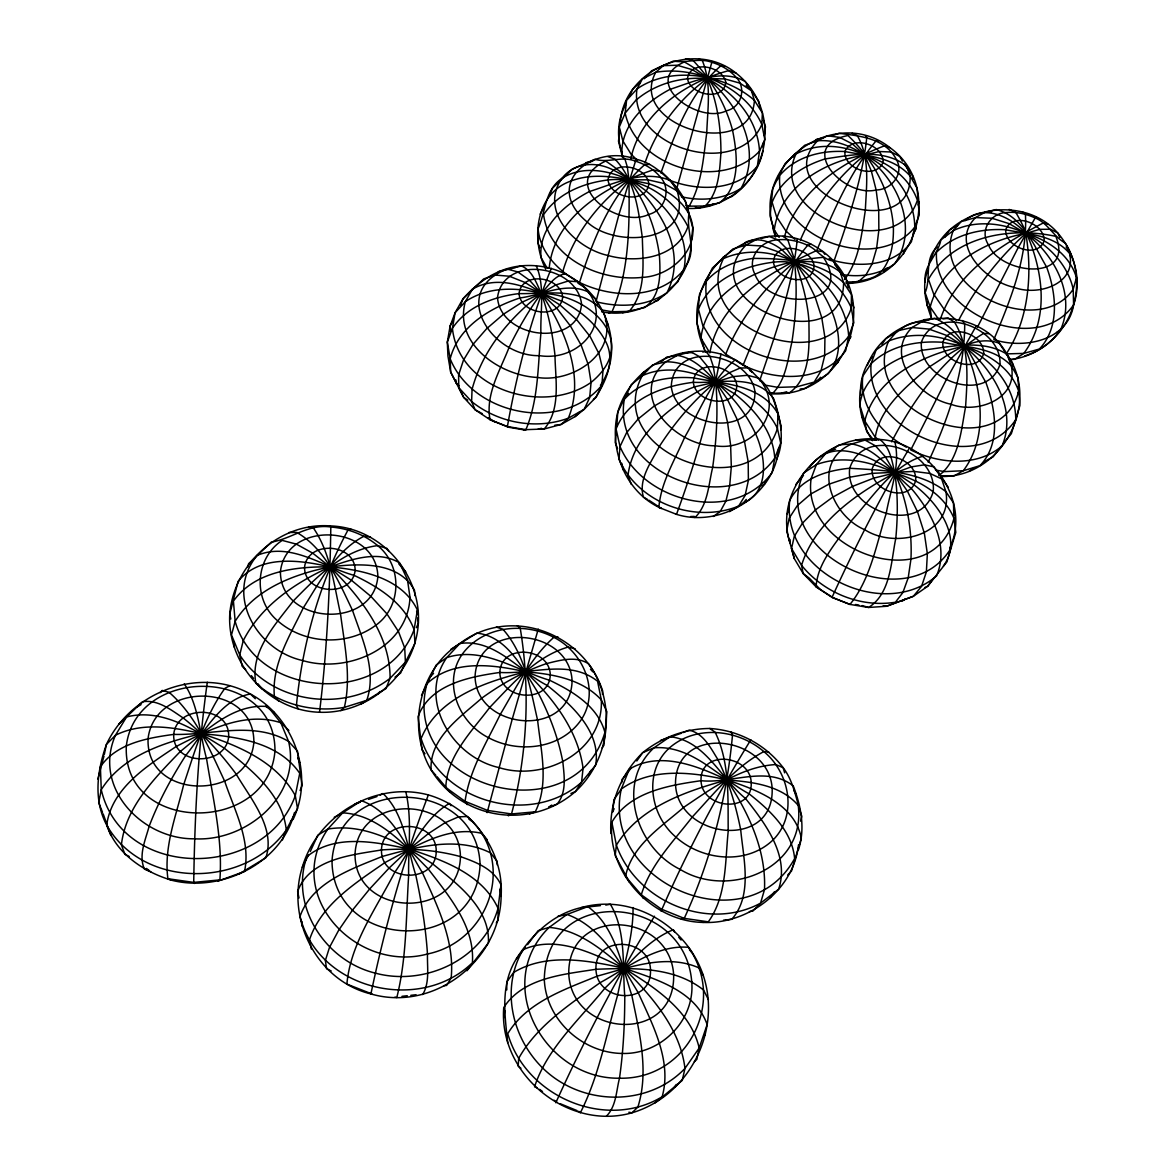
<?xml version="1.0" encoding="UTF-8"?>
<svg xmlns="http://www.w3.org/2000/svg" width="1175" height="1175" viewBox="0 0 1175 1175"><rect width="100%" height="100%" fill="white"/><g stroke="black" fill="none" stroke-linecap="round" stroke-linejoin="round"><path stroke-width="1.5" d="M507.718 1042.636C504.707 1014.304 500.271 984.444 516.471 958.638C531.688 934.903 552.588 914.135 580.964 907.658C632.223 893.118 686.464 925.797 703.179 975.162C722.052 1031.268 688.814 1096.069 631.9 1112.842C567.569 1131.084 498.42 1074.185 503.737 1007.592C522.948 977.541 563.838 974.398 595.96 969.272C632.135 967.921 673.613 966.291 703.531 990.011L708.452 999.705M706.072 352.338C667.797 279.474 756.127 201.909 823.102 251.685C884.848 297.642 846.264 400.455 769.493 393.596M798.383 850.024C805.433 828.816 801.115 806.197 793.228 785.869C766.482 765.204 731.305 783.887 701.02 780.699C668.972 785.341 629.653 791.744 611.852 822.206C607.064 872.834 652.052 921.42 702.723 922.404C747.711 924.666 793.624 890.488 798.515 844.854M790.055 539.501L789.953 542.879C772.724 489.314 824.953 431.842 879.752 439.479C930.013 442.167 971.828 501.475 949.767 548.108M778.628 448.409C774.868 495.556 720.084 528.721 675.625 514.062L676.506 514.342C695.541 462.407 711.169 408.562 720.936 354.13C677.667 341.852 630.138 369.053 617.786 412.131C608.635 449.364 625.276 492.457 661.378 508.467L648.908 500.197M773.238 225.776L773.106 229.169L775.441 236.895M846.059 283.425C914.87 283.674 945.86 188.015 890.136 147.786C834.323 103.518 748.372 166.292 775.03 232.033M763.03 150.87C755.907 185.018 721.876 210.678 686.89 208.342M763.177 147.565L763.427 142.616M549.195 268.238C554.027 216.068 608.209 184.828 653.08 169.92L661.319 171.682C673.745 182.947 686.097 196.181 688.858 213.365M705 1035.293L705.191 1031.65M620.327 122.038C624.366 68.943 694.572 39.436 736.064 73.144C777.042 105.251 773.444 167.041 731.702 196.607L724.887 198.898M616.831 426.114L617.786 412.131L631.195 384.768L642.211 375.765L652.668 364.926L665.843 361.797L677.329 355.379L690.944 351.868L699.345 356.583L707.82 366.835L715.751 382.022L727.604 399.735L737.43 419.989L744.465 441.257L748.196 461.907L748.387 480.428L745.097 495.498L738.634 506.102C694.792 523.874 638.157 503.091 618.961 459.19L620.018 446.5L616.082 429.022C627.876 398.149 663.155 386.076 693.338 382.301C720.055 383.667 755.319 372.93 773.708 398.766C780.376 418.197 785.37 440.537 776.381 459.88M623.631 157.421L621.854 154.542C620.811 124.8 645.604 102.137 669.97 89.359C693.235 81.868 721.758 68.165 745.141 81.457L758.712 101.212L760.24 108.364M593.375 399.441L595.96 397.297C606.065 380.245 615.876 360.123 605.331 340.823C595.798 323.11 579.745 310.406 562.135 301.285C533.993 291.077 501.872 272.233 472.438 289.123L465.344 301.667L455.107 312.697L452.419 328.295L447.322 342.072L450.187 358.801L450.686 372.123L463.714 397.429L475.155 409.796L490.063 419.739L508.364 427.201L523.286 429.756L544.187 428.992L561.004 424.498L575.133 416.596L584.195 409.311L595.96 397.297L601.923 385.209L602.995 370.345L598.986 353.704L590.07 336.447L576.808 319.835L560.152 305.118L525.063 282.47L509.318 276.228L495.218 275.053L483.703 278.901L463.023 298.758L455.107 312.697L450.128 325.974L447.322 342.072L447.939 356.025L450.686 372.123L456.532 383.579L459.19 385.797M691.179 243.607C689.563 286.95 643.738 320.452 601.673 311.772M545.714 269.178C530.865 239.553 535.242 193.655 570.58 181.17C596.166 171.227 623.147 178.688 648.864 183.711C665.123 189.116 680.531 198.546 688.932 213.953C685.892 232.004 698.097 251.377 684.482 267.606M602.408 694.366L602.702 691.062C583.652 632.576 510.038 605.345 459.88 643.489C418.682 669.118 406.653 728.647 431.107 769.889C461.643 820.179 530.909 830.373 575.353 791.612C610.574 759.212 616.875 702.562 588.616 663.831C575.823 655.562 560.137 660.262 546.522 663.596C523.227 671.498 501.769 683.747 481.867 698.082C460.615 716.853 429.228 738.135 431.107 769.889L435.91 775.382M610.883 833.516C609.179 802.922 620.988 774.075 642.652 752.705C661.51 737.459 685.436 728.573 709.744 728.485C738.517 730.204 765.718 744.686 783.138 767.672C794.08 782.021 796.033 799.822 801.849 816.346L800.601 821.178M630.652 159.242C640.419 112.932 685.686 82.088 728.941 70.588L736.064 73.144M616.273 431.533L615.186 442.373L617.551 448.659M691.502 240.023L692.78 227.73L685.407 201.028L677.064 190.835L670.705 180.7C644.443 169.112 614.804 183.462 589.395 191.554C564.911 204.318 538.4 226.981 540.985 257.34L547.242 268.341M661.114 911.139C686.729 852.286 717.191 794.447 750.854 739.751M621.722 782.638L622.074 779.392L631.239 768.039M619.724 130.381L618.505 141.25L621.854 154.542M503.884 1017.668L504.707 1010.647M501.137 895.938C500.374 960.416 433.795 1012.292 370.903 993.933C316.942 980.817 285.922 919.144 302.283 867.297C317.382 815.083 375.471 780.743 428.361 794.932C471.616 807.357 504.075 850.553 501.137 895.938L500.051 889.078M705.382 283.851L705.778 280.59L708.187 278.137M764.235 135.668L765.468 126.841L763.412 120.291M538.649 237.512L537.9 242.755L539.795 247.778M777.674 179.628L778.188 176.368M487.111 812.659L512.168 719.408L538.268 629.11M780.699 429.991L781.287 426.672C776.469 409.341 773.37 390.027 758.433 378.086L747.535 375.295L732.98 376.617L715.751 382.022L694.513 386.854L673.466 395.064L654.225 406.036L638.201 418.932L626.554 432.752L620.018 446.5C643.503 502.665 733.934 524.946 772.195 472.482L774.751 458.177L780.699 443.063L777.409 428.434L777.953 413.688C760.768 384.137 723.315 383.99 693.661 377.88C669.074 376.103 641.477 380.039 624.292 399.441C611.323 475.097 731.673 519.218 774.751 458.177C773.135 431.577 754.996 409.781 734.889 393.919C712.77 381.522 692.809 361.562 665.843 361.797C626.172 395.623 675.801 446.294 715.311 445.795C753.439 452.008 787.265 410.237 758.433 378.086M294.514 812.483C281.486 863.463 221.179 892.853 171.594 880.237C143.717 871.835 116.428 853.77 106.69 825.114C93.207 799.734 97.217 770.492 106.411 744.465C130.645 692.339 198.781 665.476 250.407 693.999C293.868 717.293 314.548 774.281 293.177 819.269L290.577 821.296M104.325 754.409L106.411 744.465L115.458 735.256L126.547 716.97L142.513 701.725C158.023 699.36 171.124 710.008 183.271 718.028C203.481 734.169 220.856 753.469 236.248 774.207C250.334 798.442 275.993 828.008 265.829 857.779L239.45 873.789M784.357 237.027C797.487 191.07 842.078 162.018 884.349 145.876L890.136 147.786M867.282 365.41C888.491 309.26 977.292 300.668 1006.96 354.233C1041.902 403.936 1001.247 477.975 940.778 476.492M794.271 558.536L786.692 530.924L789.159 518.204L797.34 505.588L810.794 493.999L828.639 484.291L849.643 477.226L872.261 473.349L914.018 471.41L929.983 473.452L941.63 478.886L945.919 491.693L953.468 502.856L953.953 518.322L955.804 532.378L946.844 561.988L927.721 586.237L913.328 596.298L886.464 606.285L868.56 607.46L849.966 604.42L832.032 597.355L816.052 586.81L803.171 573.532L794.271 558.536L791.539 548.475L794.256 536.476L802.349 523.316L815.391 509.935L832.487 497.319L852.448 486.435L873.759 478.122L894.807 472.982L911.11 466.916L924.387 464.845L933.743 466.813L948.225 487.258M918.174 205.082L918.982 201.659M596.445 300.022L618.887 214.702L636.101 159.213C653.77 163.193 665.74 176.221 677.667 188.69M930.762 260.101C945.596 207.843 1022.103 192.113 1057.794 233.017C1074.464 252.419 1082.19 280.384 1073.598 304.898C1067.855 341.22 1023.675 349.239 993.83 339.634C1010.324 300.168 1027.817 257.633 1025.408 214.232L1022.588 211.97M97.804 779.069L103.987 756.068M319.512 712.256C327.105 650.935 329.852 588.807 330.821 527.017L330.248 525.915C279.577 522.067 233.737 564.176 229.757 614.099C226.907 664.404 269.016 710.816 319.512 712.256C369.435 714.238 415.553 672.981 418.373 623.029C421.149 573.532 380.215 527.355 330.248 525.915M247.69 567.084L248.615 563.692L271.293 542.13C291.562 538.855 308.819 523.551 330.821 527.017C347.932 528.412 364.456 534.522 377.674 545.611C402.526 565.733 402.012 606.594 375.75 625.291C346.992 646.588 304.222 644.297 277.506 620.679C252.625 599.735 254.916 558.228 282.206 540.397L296.32 544.113L312.668 553.117L330.087 566.879L351.442 580.274L370.859 596.342L386.913 613.864L398.457 631.504L404.714 647.983L405.404 662.157L400.602 673.084L395.006 677.123M676.727 188.617L712.035 61.511M579.51 282.455C558.918 271.543 540.089 252.963 538.077 228.611C545.89 211.382 544.613 190.027 562.149 178.174C574.34 162.253 596.503 161.239 613.291 170.037C649.893 189.263 692.883 223.059 683.923 269.633C658.852 300.139 612.337 298.391 579.51 282.455C592.949 239.979 610.574 194.727 644.664 164.706L649.525 164.368M809.648 467.239C837.408 428.816 886.023 467.195 914.238 485.055C937.518 502.386 963.764 537.856 943.393 566.042M207.299 682.249C198.046 748.357 194.771 815.612 193.713 882.396L194.433 883.482M660.893 172.975C674.538 134.802 689.549 92.825 720.892 65.741L724.784 66.358M562.737 271.704C573.415 234.765 598.383 202.717 628.963 179.907L647.851 179.804L664.257 183.564L677.064 190.835C693.955 243.284 614.657 248.395 587.265 222.075C541.234 184.167 592.758 143.335 636.101 159.213M1017.947 393.272L1019.019 390.027L1017.858 386.898M940.338 319.262C956.098 272.218 1001.79 244.488 1043.356 222.927L1047.733 224.146M1060.482 330.058C1076.271 294.837 1054.269 254.902 1025.848 233.399C1011.513 217.155 983.813 203.481 965.145 220.577M644.943 163.075C656.135 129.412 678.636 99.464 707.232 78.578L724.769 78.916L739.839 83.102L751.398 90.725L754.409 100.374L762.399 112.976L761.826 124.447L764.852 139.605L759.505 151.193L757.361 166.16C735.932 191.701 696.834 191.407 668.149 179.628M927.574 271.072C921.523 286.113 925.973 303.488 931.467 318.117L930.203 307.057L925.136 292.663C931.481 277.814 923.697 258.823 937.239 246.956M829.095 258.691L834.162 260.644C847.836 220.503 862.274 179.716 866.797 137.387L865.549 135.889M861.76 384.636C856.355 403.201 861.951 424.792 872.511 440.684M460.644 305.177L463.023 298.758C478.387 281.486 497.613 268.238 521.201 265.858C541.249 263.949 561.782 269.486 577.821 281.75C609.238 303.84 623.132 353.073 600.425 385.253M903.546 253.815L904.662 250.774M555.804 1102.752C584.871 1038.773 617.683 976.058 654.49 916.206M787.25 513.886L789.189 508.775M839.875 357.464L837.937 362.517L834.984 364.632M891.605 441.8C913.386 399.985 942.644 358.111 983.592 333.406L988.807 333.627M824.791 254.343L823.102 251.685L816.346 250.686C771.843 270.852 719.203 300.33 709.847 352.882L700.946 338.165C707.673 282.602 775.618 261.07 823.411 257.34C856.487 307.468 768.803 312.212 754.835 274.039C746.331 257.854 761.092 240.361 777.85 239.817C788.102 238.877 798.339 240.978 807.651 245.311C817.051 249.453 822.427 259.264 833.031 261.012L840.022 271.557L843.591 282.617L851.434 294.646L851.317 307.909L853.843 322.655L848.688 336.182L845.677 350.664C822.838 383.168 775.412 381.214 743.114 365.19C760.078 323.228 778.643 280.428 807.651 245.311L810.926 244.165M300.11 790.525L302.048 785.502L297.495 751.104L288.595 741.44L280.796 722.742L267.768 706.586C233.179 703.12 205.228 731.438 180.304 751.515C155.041 777.791 125.637 806.843 121.407 844.854L124.903 854.313L129.206 856.472M759.667 380.773C775.25 334.669 792.538 287.302 797.282 238.922M282.411 839.949L286.274 830.02L297.51 808.473L295.307 795.651L299.743 773.326C278.387 741.954 236.219 736.681 201.277 733.655C173.386 727.222 142.175 721.803 115.458 735.256C92.399 787.691 142.263 839.523 194.551 838.803C246.045 841.814 301.549 795.989 288.595 741.44C253.257 720.672 211.853 735.462 173.709 734.39C147.33 738.047 116.589 743.246 100.389 766.805L101.27 789.717L98.685 802.643L102.519 812.277M765.968 480.604L764.661 483.953L761.679 485.936M816.889 250.128C833.148 212.22 849.422 172.784 876.051 140.897L878.503 140.809M549.9 194.683L552.514 188.176L572.328 169.083L594.947 159.286C608.224 163.266 621.737 155.761 635.073 161.019C644.473 163.927 653.241 168.892 659.762 176.353C671.85 188.778 665.447 210.163 648.791 214.438C617.345 229.639 557.185 183.388 605.727 161.078C645.78 187.692 692.574 242.241 666.974 292.722C646.235 306.734 619.695 307.762 596.048 301.696M614.099 808.708L612.792 811.969L613.849 799.778L621.296 789.057L629.271 769.243C659.821 750.649 697.627 765.982 726.914 779.936C756.392 789.659 794.55 803.862 801.335 838.127L791.495 871.057L787.705 874.964M588.895 775.162L590.893 770.389M743.114 365.19L725.768 354.13C740.03 318.146 764.837 286.671 794.491 262.054C813.364 260.16 837.276 262.289 847.058 281.163L848.218 287.89M629.888 95.689L632.679 89.124L640.39 82.338M416.391 627.7L418.373 623.029L417.624 617.962M800.425 239.95C814.451 207.05 836.923 177.601 864.683 155.085L879.223 151.531L891.149 152.001L899.697 156.378L902.473 161.093M421.487 695.336L436.219 664.991L446.779 657.559L459.88 643.489C495.057 638.495 518.762 671.072 547.286 685.451C571.153 704.677 601.233 731.129 595.681 765.101L581.552 782.242L575.353 791.612L570.933 793.477M683.659 269.207L677.623 282.029L669.809 288.8M422.692 994.564C429.918 982.403 427.098 967.451 427.48 953.997C425.688 927.428 421.384 901.122 415.774 875.125C407.049 847.821 404.67 814.099 382.991 793.522L380.142 795.152M977.321 327.428L1018.402 247.205L1035.733 216.978M641.344 375.692L642.828 372.739L647.469 370.154M302.283 867.297L308.702 854.695M310.303 851.537L317.764 835.234L327.84 829.065L342.689 812.836L361.489 800.748C392.406 811.866 406.344 846.632 422.442 872.746C437.276 905.661 454.857 940.896 451.156 977.982L446.647 985.399L443.621 985.796M523.286 429.756L525.886 429.683C538.591 399.529 537.842 365.41 540.911 333.259C540.177 311.037 545.215 286.494 536.226 265.623M529.426 813.908L535.271 811.808C549.342 783.696 540.808 750.193 537.636 720.378C530.366 688.991 525.019 654.123 502.915 629.242L496.364 627.127M721.332 260.424L722.904 257.384L726.077 255.695M792.949 157.215L794.594 154.131L797.517 152.647M958.668 320.217C975.676 287.655 998.559 258.001 1025.848 233.399L1039.625 229.345L1050.523 229.257L1057.794 233.017L1059.747 237.379M625.526 105.162C617.374 119.189 616.567 137.93 622.148 153.058M428.361 794.932C403.657 859.263 385.092 926.487 370.903 993.933L372.005 993.977L346.889 984.107C350.37 943.525 376.705 907.614 394.859 872.1C411.514 848.703 423.896 818.402 449.379 803.406L451.024 805.697M540.148 214.1L543.335 208.372M452.566 321.656L450.128 325.974L450.304 331.423M928.177 462.23C948.152 419.196 964.631 371.917 964.704 324.065L962.354 320.54M913.372 233.326L916.03 229.14L915.942 223.97M849.011 339.781L850.994 336.696M551.31 268.341C530.748 318.851 516.985 372.813 507.394 426.525L508.364 427.201M602.188 747.887L603.95 745.185L606.873 711.712L601.321 699.889L597.561 681.236C569.449 658.94 532.099 674.509 499.83 672.452C469.603 676.785 429.947 684.261 418.05 716.647L422.016 749.856L425.012 753.748M496.291 922.948L498.141 920.157L498.038 908.334L500.961 884.775C493.5 868.736 476.037 862.142 460.438 856.604C434.735 849.598 407.96 848.056 381.464 849.951C352.118 854.945 309.113 858.763 297.642 891.561L298.993 897.95M944.744 237.291L949.664 229.859L957.507 225.409M881.926 344.407L885.818 338.591L897.891 331.409M466.96 970.77L488.389 942.952C490.225 907.834 456.899 883.762 432.532 863.772C401.791 843.988 365.836 822.691 327.84 829.065C282.588 895.394 356.554 973.252 427.48 953.997C490.504 941.087 516.897 860.541 467.488 816.463L458.441 816.889L445.134 822.691L428.346 833.633L409.238 849.07L389.204 867.943L369.787 888.829L352.515 910.111L338.752 930.13L329.499 947.344L325.372 960.504L326.547 968.758L331.188 970.961M674.362 1087.272L676.359 1084.408M636.806 760.989L642.652 752.705L653.976 747.799L670.058 736.725C705.411 740.558 720.481 778.32 745.523 798.486C765.16 823.367 789.894 855.797 778.628 889.225L760.533 903.178L752.925 911.007L749.386 911.594M909.597 447.822C880.986 496.085 855.312 546.302 832.032 597.355L849.966 604.42C870.719 578.908 876.286 544.187 886.2 513.504C890.253 490.269 900.505 465.697 894.924 442.123M770.271 897.612L774.384 891.81M950.957 548.299C906.615 620.973 767.113 552.456 803.685 472.982L816.361 464.639L825.981 453.153L839.288 444.84L851.816 443.93L865.064 440.096L879.752 439.479C890.268 447.22 891.942 461.173 894.807 472.982C897.994 494.631 897.847 516.589 895.791 538.341C890.929 561.679 890.944 593.492 868.56 607.46L862.142 605.58M933.67 578.173L927.721 586.237L924.593 587.676M1001.129 446.265L993.139 456.855L983.857 461.819M702.723 922.404L708.319 921.832C726.84 896.099 725.048 861.525 728.206 831.268C727.795 798.192 729.998 762.663 715.12 732.172L709.744 728.485M516.471 958.638L525.357 947.417M527.575 944.627L538.179 930.629L549.122 927.413L566.996 914.458L587.852 906.601C615.377 926.972 621.546 964.704 631.827 995.401C639.112 1031.665 649.393 1070.733 637.849 1107.129L631.9 1112.842L628.86 1112.226M976.234 325.872L946.462 379.378L910.757 449.981C939.075 463.714 976.469 467.503 1002.025 446.015C1017.653 409.12 992.684 368.979 964.132 346.228C949.283 328.354 919.79 311.169 899.389 330.513M1003.274 443.518L1011.352 433.648L1019.929 405.463L1017.888 377.307L1011.278 365.777L1006.96 354.233C981.801 338.415 949.238 347.213 921.553 350.297C894.924 358.125 863.434 374.458 859.792 405.096L864.785 420.958L866.709 431.607L872.335 438.407M795.769 484.57L803.494 475.376M606.344 1116.25C616.288 1106.395 616.199 1090.987 619.489 1078.209C623.382 1051.052 624.718 1023.631 624.777 996.224C622.221 965.835 626.554 931.334 610.354 904.251L605.757 905.073M872.496 356.686C864.051 366.864 859.395 381.904 860.79 395.02M729.543 511.639L743.041 503.223L746.287 499.448M844.561 279.488C859.454 259.969 861.657 233.825 865.343 210.281C866.372 185.577 870.381 157.817 857.236 135.551L852.139 133.318M817.315 381.082L820.62 377.293M883.806 271.704L887.243 267.841M160.167 692.677L162.194 690.459L169.038 692.281C195.946 715.502 209.855 749.797 224.704 781.257C234.295 809.913 251.098 840.536 244.517 871.453L217.61 881.265M431.049 676.036L433.546 673.363M644.208 78.754L651.67 70.764L673.451 61.041C686.259 63.391 699.11 57.531 711.8 62.275C720.686 65.036 729.029 69.619 735.403 76.492C746.962 87.332 741.91 107.336 726.297 110.847C698.552 124.712 639.655 82.103 684.291 61.952C725.709 84.629 767.51 140.603 741.117 188.279C723.565 199.427 701.519 201.483 681.544 196.754M377.733 693.955L380.113 691.443M624.909 396.988L628.508 393.258M601.923 385.209C561.944 433.222 473.158 415.465 450.187 358.801C458.382 326.518 490.313 307.821 519.893 297.951C542.262 295.116 565.16 281.868 587.544 291.591L595.74 298.949L597.781 304.971M575.133 416.596L579.804 411.837M661.261 297.025L657.692 300.609L654.269 301.564M814.011 141.632L816.507 139.311L823.66 137.769M118.719 724.211L126.547 716.97C161.68 707.82 195.608 730.248 224.146 748.078C250.583 769.199 282.646 793.859 286.274 830.02C244.708 888.506 143.174 889.402 106.69 825.114C111.625 787.97 147.697 765.557 176.338 746.419C207.755 730.336 244.885 711.022 280.796 722.742L288.859 730.453M340.809 710.655L344.363 707.379L366.762 700.329L385.943 688.594L390.1 678.298L405.404 662.157L414.995 643.283L414.085 629.683L417.389 610.031C402.07 577.865 362.282 569.919 330.087 566.879C300.08 560.034 259.881 554.336 238.07 581.419L229.757 614.099L230.829 618.99M694.41 1061.627L696.834 1059.424L699.184 1047.997L707.144 1024.541C695.159 990.363 654.96 978.819 623.94 968.229C588.234 960.46 546.742 952.47 513.607 972.459L506.763 981.992L506.778 989.952M742.071 245.443L745.758 242.167C758.213 236.439 771.534 242.079 781.816 249.629C795.71 263.964 811.984 275.993 822.676 293.133C836.85 316.574 847.454 350.194 828.111 373.797L804.89 388.484L800.131 389.057M655.121 1102.914L682.249 1080.427L684.966 1068.413L699.184 1047.997C690.459 1010.382 654.651 987.426 623.94 968.229C593.61 953.792 556.451 934.448 523.022 949.738C495.791 996.283 518.043 1058.572 563.927 1083.923C602.32 1105.484 654.049 1100.916 684.966 1068.413C680.119 1028.169 651.332 995.959 623.94 968.229C602.393 949.841 578.555 929.733 549.122 927.413C491.752 983.504 544.333 1079.428 619.489 1078.209C687.081 1079.913 727.046 1001.981 688.477 947.3C655.914 944.582 627.523 967.818 600.278 982.579C570.242 1004.023 537.107 1025.378 518.689 1058.367L518.16 1066.268L520.892 1068.178M661.099 361.782L666.651 357.141L677.329 355.379C693.514 358.081 705.529 370.052 715.751 382.022C732.774 396.357 746.551 414.173 755.863 434.383C765.689 456.37 770.095 491.87 743.041 503.223M921.685 321.759L924.563 319.585L929.557 319.468M938.84 475.64C959.255 459.866 961.106 430.403 965.586 406.8C967.348 378.644 969.933 347.271 954.526 322.214L948.107 317.955L942.938 318.866M713.166 516.515L720.216 511.58L725.871 501.167L729.675 485.877L731.32 466.754L730.615 445.163L727.619 422.706L722.522 401.116L715.751 382.022L713.357 366.659L709.95 356.275L705.808 351.442L702.753 352.059M902.385 601.012L905.235 599.015M551.736 805.081L548.784 807.107L557.067 804.155C566.849 792.405 564.235 776.19 562.869 762.164C558.36 738.018 549.474 714.973 538.312 693.147C523.286 669.926 507.688 636.174 476.786 633.149L450.745 649.423M360.681 704.383L366.762 700.329C377.058 670.411 362.076 638.642 352.529 610.398C338.782 581.963 325.402 548.901 296.761 532.437L288.991 532.481M968.949 471.351L973.37 468.399M1056.854 332.496L1059.762 330.63C1048.643 346.889 1029.153 357.611 1009.648 359.756M508.364 815.817L511.507 813.967L535.271 811.808M765.028 384.666L748.137 367.878L735.359 359.726C711.316 379.29 700.036 410.971 684.658 437.262C674.949 459.968 660.835 482.367 658.881 507.424L676.506 514.342M136.388 707.335L141.044 704.662M686.553 207.623L689.152 206.154L705.176 206.022L719.702 202.761C741.028 185.547 737.312 153.984 732.51 130.072C725.46 104.076 711.462 79.503 692.868 60.307L685.495 58.75M229.815 685.701L224.924 688.33C204.244 716.838 194.83 751.706 183.653 784.65C176.368 815.274 163.575 846.837 167.907 878.724L171.594 880.237M756.553 239.436L746.022 245.046L732.906 248.983L712.388 268.062L699.566 294.147L696.937 322.963L700.711 335.859M334.214 817.286L342.689 812.836C378.497 814.789 404.655 844.957 428.155 868.868C448.909 895.923 474.994 926.487 472.394 962.722C419.578 1014.069 317.896 989.556 300.036 916.353C312.109 882.117 351.516 869.001 382.272 856.457C416.758 847.028 456.678 835.851 490.533 852.888L497.26 861.437L497.275 864.932M713.269 203.936L710.023 205.596L706.439 204.935M682.969 732.598L689.064 730.16C703.487 733.303 710.523 747.755 717.675 759.197C728.808 781.566 735.903 805.624 740.735 830.064C743.423 858.881 752.911 895.365 731.775 919.305L723.536 920.157M608.694 313.02L612.013 311.757L629.11 311.375C646.735 291.738 642.784 262.025 642.343 237.585C638.466 210.398 634.926 179.746 614.951 159.139L607.886 156.583M832.473 135.639L839.126 133.289C859.762 136.036 884.702 137.989 896.011 158.845C904.985 173.254 891.619 189.851 876.139 189.983C843.65 198.061 795.783 145.715 847.953 135.536C872.966 159.022 890.885 191.907 893.382 226.687C893.734 242.256 891.678 258.618 881.735 271.219C873.48 280.619 860.717 279.723 849.731 283.351M660.453 740.456L681.441 733.215M681.397 919.335L684.232 918.365L708.319 921.832M355.012 803.935L360.079 802.231M368.553 799.382L377.013 796.533M516.78 267.268L521.201 265.858C532.539 270.47 536.432 283.278 541.308 293.412C548.49 313.343 552.588 334.199 554.982 355.217C555.276 379.334 561.298 409.208 544.187 428.992L538.091 429.183L541.499 428.288M829.153 451.024L835.631 449.144M781.463 393.184L786.751 391.745M761.106 238.554L769.184 236.469L777.85 239.817L786.501 248.512L805.918 278.343L815.244 297.334L821.736 317.588L824.938 337.563L824.659 355.79L820.958 370.977L814.187 382.095L797.105 386.751L778.056 387.397L763.779 384.886M565.483 273.834C554.482 275.258 548.314 286.039 541.308 293.412C528.765 310.185 518.395 328.427 509.157 347.183C500.359 370.052 485.143 394.462 490.063 419.739L507.394 426.525L525.886 429.683M622.53 312.697L635.161 309.613M498.317 271.631L515.296 267.738M636.747 309.26L644.693 307.556C661.305 295.792 660.585 272.806 659.337 254.637C655.547 227.715 645.56 201.571 628.963 179.907L627.362 167.056L624.953 159.124L621.913 156.569M585.738 162.708L592.729 161.239M557.934 916.338L566.996 914.458C601.732 926.884 620.238 963.059 638.289 992.802C652.551 1024.762 672.247 1060.952 662.142 1096.76C605.36 1130.982 525.607 1096.525 507.762 1033.662C526.782 1002.113 564.822 989.394 597.223 976.131C629.447 967.436 666.328 953.395 698.773 967.818L703.179 975.162M664.051 65.139L667.297 64.508M922.816 456.223C892.368 465.373 871.85 498.376 851.214 520.892C837.907 541.337 817.712 561.386 816.052 586.81L832.649 597.429M351.149 529.323L348.094 529.837C319.145 583.387 302.225 644.972 296.423 705.514L298.332 709.01M1024.835 355.907C1071.35 340.868 1090.929 284.115 1065.255 243.019C1053.299 236.616 1047.909 222.795 1034.793 217.816C1025.981 213.791 1016.331 211.647 1006.637 212.513C990.554 212.778 979.157 230.829 988.454 244.797C1000.057 274.627 1074.567 282.206 1055.811 236.366C1010.911 226.569 952.793 235.764 928.47 279.356L933.787 294.323L943.789 308.819L956.538 320.628M554.806 425.203L561.004 424.498L568.333 418.183L584.195 409.311L589.674 397.679L591.069 382.404L588.19 364.5L581.17 345.23L570.462 326.018L556.832 308.291L541.308 293.412L529.499 280.223L517.852 271.954L507.218 269.06C448.145 291.65 492.207 356.833 539.501 355.658C584.283 362.59 619.284 313.093 577.821 281.75L568.259 281.001L555.804 284.952L541.308 293.412L522.214 302.137L503.546 314.166L486.729 328.603L473.04 344.348L463.449 360.196L458.603 374.987L458.749 387.677L463.714 397.429L467.709 400.117M401.982 996.327L407.27 995.724M410.795 995.328L416.082 994.726M580.964 907.658L600.44 905.631M557.963 636.938L553.822 637.349C524.138 621.59 482.69 626.011 462.157 654.357C442.211 683.072 458.911 722.801 488.286 737.577C518.689 754.086 561.988 749.048 581.86 718.777C599.911 689.754 582.653 651.67 553.822 637.349C530.219 658.397 516.148 687.816 500.168 714.606C486.597 742.482 469.427 770.168 465.05 801.335L467.224 804.64M769.449 393.508L789.703 392.641C811.47 376.661 809.017 344.995 808.929 320.892C806.902 292.663 796.577 266.093 787.749 239.685L783.064 236.292M694.263 516.383L690.592 516.574L695.057 517.455C708.099 504.677 708.54 484.379 712.623 467.591C716.662 439.288 718.219 410.545 715.751 382.022L729.161 372.798L740.191 368.01L748.137 367.878L752.514 372.284L749.694 370.478M940.822 475.758L954.159 475.86L963.294 470.734L979.906 465.667C1001.453 443.489 995.445 408.665 985.84 382.316C972.342 359.77 960.783 328.104 934.389 318.293L922.096 321.553L912.079 327.531L897.392 330.821L888.697 341L876.139 349.886L871.086 363.692L862.817 376.117C859.087 406.388 880.956 433.34 906.277 447.132M1009.413 359.491L1014.642 359.33L1023.851 353.381L1039.346 349.048C1060.129 327.12 1056.252 293.207 1046.617 267.033C1034.059 245.795 1022.529 216.038 996.283 209.547L984.826 212.322L975.573 217.595L961.165 221.59L953.263 230.652L940.867 239.935C938.032 255.122 922.816 265.947 925.283 282.323M683.204 352.882L692.222 352.618M845.824 282.044L858.161 281.809L865.813 275.214L872.114 263.876L876.579 248.527L878.856 230.168L878.709 210.163L876.139 189.983L871.351 171.153L864.683 155.085L852.33 143.893L839.582 137.343L827.362 135.815L817.638 140.75L804.655 145.318L785.018 163.678L772.739 188.588L770.095 216.097L775.75 236.557M855.4 440.184L865.064 440.096L875.346 445.766L885.509 456.957L894.807 472.982L907.453 491.253L917.558 511.859L924.358 533.23L927.354 553.763L926.37 571.917L921.538 586.413L913.328 596.298L886.464 606.285L883.174 605.742M986.398 211.794L991.612 211.75M768.7 751.971L763.853 751.589C737.973 729.22 695.791 724.49 669.177 748.152C643.033 772.254 650.201 815.406 675.845 837.041C702.209 860.702 746.624 865.49 773.253 839.743C797.928 814.73 789.512 772.577 763.853 751.589C735.051 766.878 714.238 793.404 692.369 816.889C673.554 841.285 650.392 864.712 641.286 894.792L643.357 898.449M370.448 536.99L364.059 536.167C335.492 551.046 319.894 581.86 303.209 608.018C289.931 635.646 271.381 664.844 274.407 696.658L278.813 701.167M167.907 878.724L193.713 882.396L219.887 879.884C222.839 839.185 212.925 798.648 206.55 758.639C199.647 733.978 198.81 705.352 184.269 683.85M855.473 604.493L858.808 605.037M873.201 439.45L876.55 440.023M935.52 470.073L944.465 471.616L963.294 470.734C990.04 435.205 980.949 384.269 964.132 346.228L946.683 335.433L928.896 329.073L912.079 327.531C883.027 356.084 919.393 397.826 950.825 404.2C976.998 414.305 1018.519 399.118 1011.278 365.777C993.521 346.992 966.32 347.55 942.849 342.292C917.455 340.559 889.974 345.406 871.086 363.692C865.255 431.328 976.117 478.695 1015.773 419.666C1015.494 360.417 941.381 320.07 888.697 341C857.897 410.163 998.765 468.561 1018.696 391.187C1010.529 367.261 987.132 353.308 964.132 346.228C923.491 354.586 875.537 377.307 864.785 420.958L874.582 436.248L878.386 439.949M769.287 392.612L772.783 393.228C785.987 379.848 787.749 359.609 791.891 342.145C795.96 315.693 797.634 288.712 794.491 262.054L777.938 251.729L761.385 245.942L746.022 245.046C689.137 303.884 843.224 362.12 843.591 282.617C819.416 260.733 784.048 258.338 752.911 258.427C735.433 260.894 718.101 267.459 706.381 281.192C697.377 349.68 808.444 390.1 848.688 336.182C845.222 279.65 775.75 235.132 723.462 258.603C689.02 327.957 828.243 379.54 851.317 307.909C838.392 278.739 805.448 258.162 773.429 262.201C743.569 265.829 710.185 279.371 698.479 309.333L702.679 325.137L711.977 340.442L725.768 354.13M601.585 309.906L612.013 311.757C629.829 270.823 629.506 223.926 628.963 179.907C608.312 170.213 582.594 165.367 562.149 178.174C538.414 211.03 575.662 248.41 607.739 255.416C636.233 263.464 676.829 258.441 687.933 226.613C673.437 197.752 640.918 176.03 608.018 179.981C583.27 182.992 557.89 193.287 543.599 214.702C549.636 259.543 601.35 281.736 642.27 277.388C673.069 276.052 704.133 245.369 688.932 213.953M834.162 260.644C860.497 267.65 894.439 266.137 911.403 241.712L914.752 227.172L919.247 215.01L917.102 188.25L910.184 176.059L906.527 165.998C883.659 148.226 851.405 154.909 824.967 158.963C802.76 165.983 780.861 179.76 772.137 202.335L776.528 216.699L785.678 230.667L794.99 239.465M841.227 274.304C859.439 277.829 879.297 274.744 894.586 263.905C929.293 214.54 874.347 136.785 817.638 140.75C766.232 193.229 911.477 247.925 910.184 176.059C893.749 157.244 867.752 155.849 844.884 151.546C821.134 150.224 795.563 156.642 779.759 175.486C774.442 237.805 876.55 275.229 914.752 227.172C914.4 171.888 845.721 128.281 796.062 153.896C766.1 216.215 896.76 264.669 917.352 200.235C909.23 176.984 887.433 162.047 864.683 155.085C825.203 161.107 779.803 186.913 774.281 229.933L779.143 237.409M685.862 205.552L689.152 206.154C701.945 184.02 703.414 157.421 706.777 132.599C707.57 108.761 711.771 83.028 702.239 60.424L698.655 58.912M394.932 997.12L396.812 997.502C406.77 957.919 405.992 916.368 408.636 875.816C408.151 847.895 412.234 818.931 405.757 791.568M309.069 526.973L313.328 527.883C330.601 553.014 333.92 584.842 340.53 613.938C344.451 644.664 351.516 676.653 344.363 707.379C313.064 712.682 279.753 704.589 255.886 683.262C249.79 651.567 275.537 624.351 293.28 600.983C316.633 577.145 342.938 550.018 377.674 545.611L386.957 548.417L388.91 551.398M575.104 648.747L567.98 647.117C535.609 656.531 512.476 683.894 489.828 707.321C471.865 731.247 446.882 755.922 445.795 787.485L465.05 801.335L487.508 810.398L511.507 813.967C527.443 754.57 530.38 688.756 520.202 628.111L517.294 625.761M695.35 207.123L698.244 208.239L705.176 206.022C719.027 192.201 719.555 170.977 720.936 152.647C720.936 127.414 717.426 101.843 707.232 78.578L692.09 69.619L677.094 65.242L663.288 65.653L655.738 72.307L642.417 78.872L636.967 88.977L626.583 100.374L625.159 113.094L619.313 127.047L622.823 140.824L631.151 154.292L637.467 160.373M720.936 354.13L735.359 359.726M536.96 1087.8L534.566 1086.831C546.86 1048.555 580.127 1018.872 604.919 988.146C626.451 967.862 645.237 940.94 673.378 929.733L674.567 931.995M150.782 871.732L144.393 869.118C138.371 855.165 145.421 840.154 149.063 826.524C158.537 801.541 171.3 777.982 185.709 755.525C203.099 734.023 220.724 699.14 250.407 693.999L255.313 698.728M560.299 1103.736L576.998 1110.581M1009.149 209.429L1015.802 212.425C1039.89 253.374 1054.445 311.874 1023.851 353.381L1006.211 353.91C1029.08 318.954 1032.473 273.79 1025.848 233.399L1009.105 223.632L991.935 218.256L975.573 217.595C948.754 244.459 985.561 281.398 1013.775 287.243C1037.202 296.555 1076.99 284.526 1069.573 253.492C1053.843 234.603 1027.89 234.339 1005.683 229.757C980.89 228.273 954.423 234.222 936.46 252.346C933.214 313.314 1036.791 357.641 1073.598 304.898L1073.201 289.226L1076.462 277.77C1069.793 254.505 1047.909 240.126 1025.848 233.399C1003.259 223.015 976.263 219.578 953.263 230.652C930.013 289.799 1039.376 339.678 1073.201 289.226C1067.62 264.111 1048.144 244.826 1025.848 233.399C985.766 240.728 940.911 264.933 930.203 307.057L938.81 319.615M482.308 413.673L475.155 409.796L471.616 401.556L458.749 387.677M647.543 499.434L643.445 497.172C638.04 479.136 651.479 462.01 659.19 446.691C674.773 422.545 693.5 400.308 715.751 382.022C740.764 389.718 765.703 404.009 777.409 428.434C752.441 508.687 601.424 452.772 642.211 375.765C665.931 364.691 693.162 371.3 715.751 382.022C678.137 400.455 633.795 430.564 627.964 475.376L631.298 484.379M577.953 283.16L583.931 286.994M488.33 417.698L494.367 421.722M468.942 819.166L471.792 821.222M265.623 706.219L274.465 712.623M539.619 1089.357L542.498 1091.531M554.071 1100.197L556.965 1102.37M146.464 868.457L149.343 870.646M746.184 85.408L751.089 89.902M578.673 1111.271L580.332 1112.813C598.986 1076.094 606.418 1034.632 617.609 995.225C623.337 966.261 633.428 937.268 633.031 907.541M834.926 264.933L838.539 268.341M936.225 470.25L938.634 472.57M245.663 669.75L242.212 666.357L239.744 654.93L231.49 634.941L235.147 621.325L233.428 601.086C254.916 571.065 295.894 566.453 330.087 566.879C358.595 563.515 398.589 560.945 414.511 590.335L414.907 595.666M819.739 588.895L809.311 578.173L803.171 573.532L801.556 565.337L791.539 548.475M590.496 669.236L592.788 671.806M487.287 839.787L481.515 833.295C447.102 825.349 414.143 847.293 384.901 862.597C355.717 882.939 321.098 904.339 309.466 939.912L311.346 949.062M398.81 563.883L405.786 571.902M678.724 937.283L681.103 940.044M689.431 949.738L691.796 952.499M437.115 776.748L450.157 792.361M251.362 675.64L253.565 678.372M257.986 683.821L262.407 689.284M1066.078 247.044L1070.102 252.463L1070.117 255.753M904.324 164.25L912.652 175.971L913.048 179.422M862.259 417.448L864.154 420.165M930.292 310.787L926.943 305.25L926.855 301.711M605.375 319.997L607.974 324.506M793.727 790.041L796.297 794.697M730.791 731.761L732.524 734.874C726.796 797.693 710.713 861.084 684.232 918.365L661.334 909.112L641.286 894.792L625.541 876.462C631.445 845.559 661.643 826.671 683.806 807.254C711.639 788.557 741.161 766.673 775.764 764.543L783.138 767.672L784.65 772.842M629.403 882.19L615.186 855.532L616.376 845.163L611.852 822.206M297.686 757.772L299.728 762.663M103.165 813.893L110.847 835.425M953.513 510.009L955.26 515.193M852.345 302.915L853.961 307.909M701.167 337.548L704.31 349.43M621.781 463.288L623.279 469.956M770.668 202.834L771.329 206.051M455.915 379.98L456.532 383.579M416.655 611.206L417.14 614.584M301.828 921.406L302.327 926.502M874.905 439.832C878.489 408.298 907.012 385.943 929.777 366.571C949.811 354.086 974.442 333.832 999.293 343.276L1012.6 363.237L1012.777 366.424M233.84 641.726L234.295 647.19M849.731 468.252C844.076 510.817 920.407 536.711 933.214 491.532C937.4 449.805 863.713 424.557 849.731 468.252C826.73 470.426 800.748 478.269 789.717 500.491C781.404 572.152 882.777 622.016 936.534 575.956C949.62 545.171 931.261 511.918 911.447 488.624C892.383 472.805 877.828 448.85 851.816 443.93C810.456 462.157 831.254 515.898 864.829 529.734C895.188 549.43 953.101 535.359 945.919 491.693C919.114 470.69 882.263 470.367 849.731 468.252M844.884 151.546C843.768 169.332 875.786 179.834 883.071 162.4C883.879 144.76 852.374 134.391 844.884 151.546M814.113 265.653C813.203 288.095 775.97 280.957 773.429 262.201C774.692 240.008 811.337 247.132 814.113 265.653M811.161 478.548C800.322 551.398 933.2 598.339 953.953 518.322C943.907 493.838 918.894 480.428 894.807 472.982C870.675 461.496 842.211 454.916 816.361 464.639L811.161 478.548M798.236 805.433C806.109 868.81 728.617 899.36 680.075 869.353C636.512 848.1 615.274 783.475 653.976 747.799C692.002 744.95 718.351 777.13 749.033 793.801C769.801 810.177 792.038 830.607 794.638 858.543C746.654 945.669 600.366 882.924 621.296 789.057C651.684 767.084 692.486 772.048 726.914 779.936C752.015 781.933 780.861 784.988 798.236 805.433M772.122 787.749C775.133 850.553 678.122 839.317 675.522 784.592C674.406 723.447 768.083 734.669 772.122 787.749M472.056 389.454L471.616 401.556C498.362 423 535.976 430.035 568.333 418.183C585.532 376.397 564.47 328.794 541.308 293.412C516.163 287.038 487.581 286.553 465.344 301.667C453.55 343.864 499.801 375.662 537.401 377.454C573.371 383.168 619.724 352.382 603.568 312.491C583.534 286.348 547.535 294.147 519.027 293.603C493.735 296.688 467.121 306.234 452.419 328.295C458.764 390.012 543.628 415.597 591.069 382.404C641.168 341.558 589.512 293.97 541.308 293.412C509.73 317.588 482.293 350.385 472.056 389.454M751.222 782.359C752.896 814.025 701.96 809.164 701.02 780.699C699.859 749.459 749.87 754.335 751.222 782.359M755.026 392.259C754.188 440.831 675.038 426.657 671.278 386.252C673.525 338.841 750.193 352.897 755.026 392.259M736.828 385.444C736.005 409.943 695.38 403.554 693.338 382.301C694.543 358.096 734.492 364.47 736.828 385.444M754.409 100.374C751.119 162.312 626.422 126.636 655.738 72.307C694.939 65.448 745.288 86.759 761.826 124.447C738.179 179.804 628.39 148.285 636.967 88.977C670.69 65.359 724.725 74.025 754.409 100.374M691.708 981.433C695.336 1020.238 660.893 1054.562 622.471 1053.461C582.492 1053.108 545.89 1019.856 544.304 979.436C546.155 883.894 684.438 893.602 691.708 981.433M673.642 974.589C675.61 1044.707 571.05 1037.731 568.729 973.106C568.788 905.029 669.618 912.02 673.642 974.589M725.842 82.47C723.477 101.917 690.254 95.131 687.478 78.563C690.136 59.352 722.845 66.108 725.842 82.47M650.495 970.065C651.89 1005.947 596.724 1002.466 595.96 969.272C594.433 934.566 650.113 937.386 650.495 970.065M601.321 699.889C603.788 751.692 544.128 781.977 498.876 767.554C452.448 757.273 417.169 700.168 446.779 657.559C483.028 645.986 516.192 670.411 549.606 680.252C572.519 691.252 597.869 706.19 604.919 732.407C574.105 835.352 399.353 788.939 426.922 683.747C453.139 659.102 493.412 664.521 525.563 671.821C552.5 673.965 582.168 679.033 601.321 699.889M648.864 183.711C646.456 204.803 610.368 198.59 608.018 179.981C610.75 159.154 646.265 165.322 648.864 183.711M572.093 680.589C571.006 738.84 476.242 730.512 475.053 676.477C477.843 619.842 569.346 628.082 572.093 680.589M583.079 768.347L581.552 782.242C531.511 826.789 441.139 802.907 421.135 738.532C437.805 697.509 485.965 681.75 525.563 671.821C552.808 697.788 577.924 730.013 583.079 768.347M550.267 674.626C549.709 704.251 500.3 700.403 499.83 672.452C500.858 643.254 549.357 647.087 550.267 674.626M581.581 304.281C577.204 348.828 500.594 338.473 497.495 297.627C503.164 254.182 577.322 264.404 581.581 304.281M562.678 297.069C560.225 320.041 520.804 314.636 519.027 293.603C521.832 270.926 560.592 276.287 562.678 297.069M480.076 864.359C476.624 955.951 332.452 951.163 332.011 860.717C338.136 773.209 476.933 777.923 480.076 864.359M460.438 856.604C459.161 920.877 354.189 917.322 355.041 853.946C358.213 791.583 459.396 795.093 460.438 856.604M910.963 559.036L908.202 577.85L902.87 592.567L895.423 602.232C860.364 607.872 823.778 592.743 801.556 565.337C814.907 521.935 856.619 493.632 894.807 472.982C906.836 499.918 912.299 529.587 910.963 559.036M436.248 851.361C435.866 884.217 380.715 882.425 381.464 849.951C382.36 817.594 436.468 819.372 436.248 851.361M410.002 597.341C407.666 648.659 347.08 673.892 302.504 660.497C257.149 650.524 224.087 595.108 257.193 555.364C290.827 541.499 322.714 566.732 354.13 575.368C378.614 587.03 404.229 603.039 414.085 629.683C385.503 706.293 257.002 699.624 235.147 621.325C255.239 588.616 294.161 574.208 330.087 566.879C351.81 559.197 378.042 550.003 399.573 562.913L407.446 579.583L410.002 597.341M377.865 576.543C373.43 630.138 279.988 624.85 280.428 571.52C286.436 519.438 376.632 524.579 377.865 576.543M306.851 856.707C289.535 906.468 325.431 960.783 374.84 973.003C424.586 986.706 483.674 959.593 498.038 908.334C482.293 873.95 442.755 860.012 409.238 849.07C376.25 842.167 335.316 833.281 306.851 856.707M355.158 570.022C352.632 597.634 304.545 594.873 304.531 567.378C307.483 540.177 354.703 542.909 355.158 570.022M274.965 750.884C268.326 834.764 121.906 834.147 126.342 745.728C136.344 665.505 275.391 665.858 274.965 750.884M253.859 742.277C248.718 801.467 145.392 800.924 148.079 738.517C154.924 681.177 254.52 681.573 253.859 742.277M228.684 736.358C226.129 766.908 172.343 766.203 173.709 734.39C176.735 704.324 229.507 705 228.684 736.358M243.225 640.727L239.744 654.93C271.072 703.972 344.951 713.372 390.1 678.298C390.247 634.177 359.785 596.621 330.087 566.879C295.248 582.668 260.968 605.771 243.225 640.727M764.484 889.71L760.533 903.178C707.57 931.804 635.998 901.152 616.376 845.163C639.538 806.975 685.98 791.216 726.914 779.936C748.269 812.366 766.335 849.98 764.484 889.71M1044.208 240.684C1037.701 259.455 1005.11 247.455 1005.683 229.757C1012.453 211.28 1044.487 223.147 1044.208 240.684M999.969 364.353C987.426 404.846 918.072 380.347 921.391 342.248C934.992 303.032 1002.04 326.958 999.969 364.353M983.651 353.778C976.998 374.605 941.322 361.959 942.849 342.292C949.782 321.818 984.841 334.317 983.651 353.778M915.633 480.795C908.818 504.031 869.559 490.665 872.261 468.693C879.399 445.868 917.954 459.058 915.633 480.795M295.307 795.651C264.918 879.84 122.347 881.191 101.27 789.717C122.479 755.554 164.192 742.424 201.277 733.655C237.012 744.979 276.345 761.15 295.307 795.651M635.734 100.404L625.159 113.094C636.688 167.893 721.024 192.098 759.505 151.193C757.772 119.365 734.683 92.678 707.232 78.578C681.72 76.566 655.298 83.484 635.734 100.404"/></g></svg>
